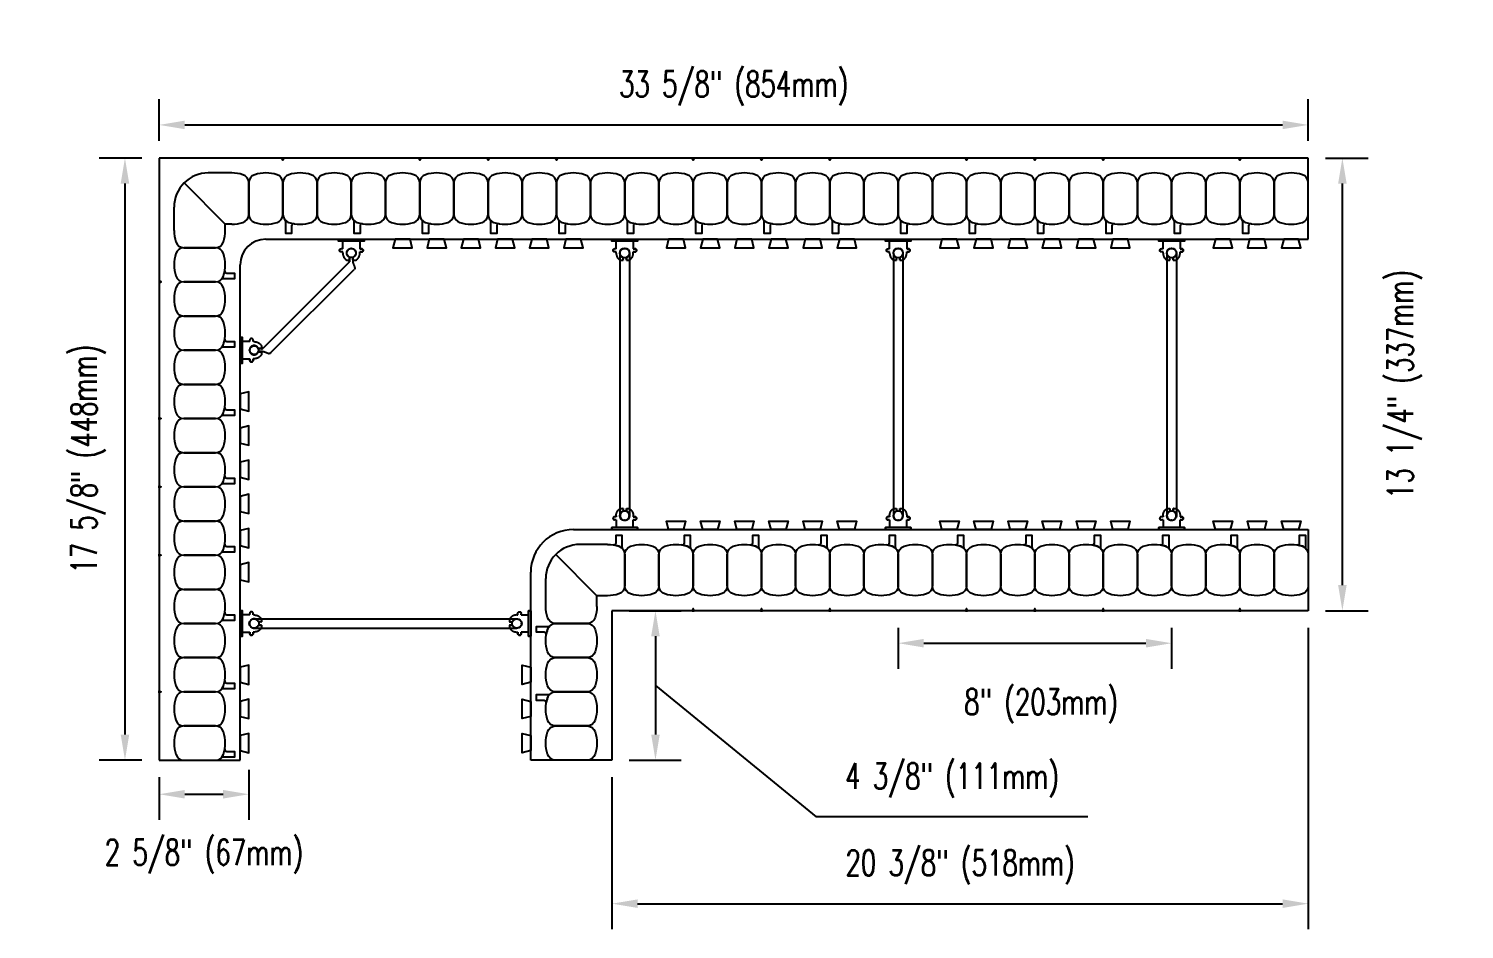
# Model space of a CAD drawing. Header units: inches. Extents: x 184 to 226, y 89.4 to 136.5.
# Drawn here: x 184.02 to 226.02, y 89.36 to 115.73 of the extents above; entities that cross this region are included whole.
import ezdxf

# ---------------------------------------------------------------- set-up
doc = ezdxf.new("R2010")
doc.units = ezdxf.units.IN
doc.header["$MEASUREMENT"] = 0
for name, color, linetype in [('line25', 2, 'Continuous'), ('LINE50', 5, 'Continuous'), ('LINE9', 9, 'Continuous'), ('TEXT', 4, 'Continuous')]:
    doc.layers.add(name, color=color, linetype=linetype)
doc.styles.add('DIM', font='romans.shx', dxfattribs={"width": 0.7})
doc.dimstyles.new('ext_8', dxfattribs={"dimscale": 8, "dimtxt": 0.09375, "dimasz": 0.09375, "dimexe": 0.09375, "dimexo": 0.0625, "dimgap": 0.0625, "dimtad": 1, "dimdec": 1, "dimzin": 3, "dimdsep": 46, "dimlunit": 4, "dimtxsty": 'DIM', "dimcen": 0.09, "dimdle": 0.09375, "dimclrt": 4, "dimadec": 0, "dimazin": 0, "dimtfac": 1, "dimtdec": 1, "dimtmove": 2, "dimatfit": 3, "dimfxl": 0, "dimfrac": 2, "dimtolj": 1, "dimtzin": 0, "dimarcsym": 0})

# ---------------------------------------------------------------- blocks, each defined once
blk = doc.blocks.new('*D15')
at = {"layer": 'Defpoints', "color": 0}
for p in [(221.458, 112.91), (187.833, 111.941), (221.458, 111.941)]:
    blk.add_point(p, dxfattribs=at)
at = {"layer": 'TEXT', "color": 0, "lineweight": -2}
for p, q in [((187.833, 112.441), (187.833, 113.66)), ((221.458, 112.441), (221.458, 113.66)), ((188.583, 112.91), (220.708, 112.91))]:
    blk.add_line(p, q, dxfattribs=at)
at = {"layer": 'TEXT', "color": 0}
for points in [[(188.583, 113.035), (188.583, 112.785), (187.833, 112.91)], [(220.708, 113.035), (220.708, 112.785), (221.458, 112.91)]]:
    blk.add_solid(points, dxfattribs=at)
at = {"layer": 'TEXT', "color": 4, "insert": (204.645, 113.982), "char_height": 0.75, "attachment_point": 5, "style": 'DIM'}
blk.add_mtext('\\A1;33 5/8" (854mm)', dxfattribs=at)
blk = doc.blocks.new('*D16')
at = {"layer": 'Defpoints', "color": 0}
for p in [(209.458, 98.691), (217.458, 98.691), (217.458, 97.739)]:
    blk.add_point(p, dxfattribs=at)
at = {"layer": 'TEXT', "color": 0, "lineweight": -2}
for p, q in [((209.458, 98.191), (209.458, 96.989)), ((217.458, 98.191), (217.458, 96.989)), ((210.208, 97.739), (216.708, 97.739))]:
    blk.add_line(p, q, dxfattribs=at)
at = {"layer": 'TEXT', "color": 0}
for points in [[(210.208, 97.864), (210.208, 97.614), (209.458, 97.739)], [(216.708, 97.864), (216.708, 97.614), (217.458, 97.739)]]:
    blk.add_solid(points, dxfattribs=at)
at = {"layer": 'TEXT', "color": 4, "insert": (213.641, 95.9), "char_height": 0.75, "attachment_point": 5, "style": 'DIM'}
blk.add_mtext('\\A1;8" (203mm)', dxfattribs=at)
blk = doc.blocks.new('*D17')
at = {"layer": 'Defpoints', "color": 0}
for p in [(190.458, 94.535), (187.833, 94.316), (190.458, 93.318)]:
    blk.add_point(p, dxfattribs=at)
at = {"layer": 'TEXT', "color": 0, "lineweight": -2}
for p, q in [((187.833, 93.816), (187.833, 92.568)), ((190.458, 94.035), (190.458, 92.568)), ((188.583, 93.318), (189.708, 93.318))]:
    blk.add_line(p, q, dxfattribs=at)
at = {"layer": 'TEXT', "color": 0}
for points in [[(188.583, 93.443), (188.583, 93.193), (187.833, 93.318)], [(189.708, 93.443), (189.708, 93.193), (190.458, 93.318)]]:
    blk.add_solid(points, dxfattribs=at)
at = {"layer": 'TEXT', "color": 4, "insert": (189.145, 91.497), "char_height": 0.75, "attachment_point": 5, "style": 'DIM'}
blk.add_mtext('\\A1;2 5/8" (67mm) ', dxfattribs=at)
blk = doc.blocks.new('*D18')
at = {"layer": 'Defpoints', "color": 0}
for p in [(187.833, 111.941), (186.835, 94.316), (187.833, 94.316)]:
    blk.add_point(p, dxfattribs=at)
at = {"layer": 'TEXT', "color": 0, "lineweight": -2}
for p, q in [((187.333, 111.941), (186.085, 111.941)), ((186.835, 111.191), (186.835, 95.066)), ((187.333, 94.316), (186.085, 94.316))]:
    blk.add_line(p, q, dxfattribs=at)
at = {"layer": 'TEXT', "color": 0}
for points in [[(186.71, 111.191), (186.96, 111.191), (186.835, 111.941)], [(186.71, 95.066), (186.96, 95.066), (186.835, 94.316)]]:
    blk.add_solid(points, dxfattribs=at)
at = {"layer": 'TEXT', "color": 4, "insert": (185.763, 103.129), "char_height": 0.75, "attachment_point": 5, "rotation": 90, "style": 'DIM'}
blk.add_mtext('\\A1;17 5/8" (448mm)', dxfattribs=at)
blk = doc.blocks.new('*D19')
at = {"layer": 'Defpoints', "color": 0}
for p in [(221.458, 111.941), (222.456, 111.941), (221.458, 98.691)]:
    blk.add_point(p, dxfattribs=at)
at = {"layer": 'TEXT', "color": 0, "lineweight": -2}
for p, q in [((221.958, 111.941), (223.206, 111.941)), ((222.456, 99.441), (222.456, 111.191)), ((221.958, 98.691), (223.206, 98.691))]:
    blk.add_line(p, q, dxfattribs=at)
at = {"layer": 'TEXT', "color": 0}
for points in [[(222.331, 111.191), (222.581, 111.191), (222.456, 111.941)], [(222.331, 99.441), (222.581, 99.441), (222.456, 98.691)]]:
    blk.add_solid(points, dxfattribs=at)
at = {"layer": 'TEXT', "color": 4, "insert": (224.278, 105.316), "char_height": 0.75, "attachment_point": 5, "rotation": 90, "style": 'DIM'}
blk.add_mtext('\\A1;13 1/4" (337mm)', dxfattribs=at)
blk = doc.blocks.new('WEB_CENTRE_TOP_8')
for p, q in [((-0.141, 7.688), (-0.141, 0)), ((0.141, 7.688), (0.141, 0))]:
    blk.add_line(p, q)
for centre in [(0, 7.688), (0, 0)]:
    blk.add_circle(centre, 0.141)
blk = doc.blocks.new('Connector')
blk.add_point((0.271, 0))
at = {"layer": 'LINE9'}
for p, q in [((0, 0.375), (0, -0.375)), ((0.062, -0.375), (0.062, 0.375)), ((0.281, 0.25), (0.062, 0.25))]:
    blk.add_line(p, q, dxfattribs=at)
for points, weights in [([(0.007, 0.375), (0.004, 0.375), (0, 0.375)], [1, 0.972587069138, 0.950305488115]), ([(0.327, 0.343), (0.308, 0.343), (0.281, 0.317), (0.281, 0.297)], [1, 0.85355339, 0.85355339, 1]), ([(0.328, 0.343), (0.327, 0.343), (0.327, 0.343)], [1, 0.70710678, 1]), ([(0.375, 0.297), (0.375, 0.317), (0.348, 0.343), (0.329, 0.343)], [1, 0.85355339, 0.85355339, 1]), ([(0.406, 0.25), (0.546, 0.25), (0.619, 0.131)], [0.958404415409, 0.794674173519, 0.864651571113]), ([(0.619, 0.052), (0.612, 0.049), (0.604, 0.049)], [0.83615024178, 0.892081430621, 1]), ([(0, -0.375), (0.004, -0.375), (0.007, -0.375)], [0.950305488115, 0.972587069138, 1]), ([(0.281, -0.297), (0.281, -0.317), (0.308, -0.343), (0.327, -0.343)], [1, 0.85355339, 0.85355339, 1]), ([(0.327, -0.343), (0.281, -0.343), (0.281, -0.297)], [1, 0.70710678, 1]), ([(0.329, -0.343), (0.348, -0.343), (0.375, -0.317), (0.375, -0.297)], [1, 0.85355339, 0.85355339, 1]), ([(0.375, -0.297), (0.375, -0.343), (0.329, -0.343)], [1, 0.70710678, 1]), ([(0.619, -0.131), (0.546, -0.25), (0.406, -0.25)], [0.864651574428, 0.794674169686, 0.958404415195]), ([(0.604, -0.049), (0.612, -0.049), (0.619, -0.052)], [1, 0.89208144177, 0.836150253337])]:
    blk.add_rational_spline(points, weights, degree=2, dxfattribs=at)
for points, degree in [([(0, 0.375), (0.002, 0.375), (0.005, 0.375), (0.007, 0.375)], 3), ([(0.007, 0.375), (0.021, 0.375), (0.051, 0.375), (0.062, 0.375), (0.062, 0.375)], 3), ([(0.281, 0.25), (0.281, 0.297)], 1), ([(0.327, 0.343), (0.327, 0.343), (0.328, 0.343), (0.328, 0.343)], 3), ([(0.328, 0.343), (0.329, 0.343), (0.329, 0.343), (0.329, 0.343)], 3), ([(0.375, 0.25), (0.375, 0.297)], 1), ([(0.406, 0.25), (0.375, 0.25)], 1), ([(0.406, 0.25), (0.406, 0.25)], 1), ([(0.406, 0.25), (0.406, 0.25)], 1), ([(0.406, 0.25), (0.406, 0.25)], 1), ([(0.406, 0.25), (0.406, 0.25)], 1), ([(0.406, 0.25), (0.406, 0.25)], 1), ([(0.406, 0.25), (0.406, 0.25)], 1), ([(0.406, 0.25), (0.406, 0.25)], 1), ([(0.406, 0.25), (0.406, 0.25)], 1), ([(0.406, 0.25), (0.406, 0.25)], 1), ([(0.406, 0.25), (0.406, 0.25)], 1), ([(0.406, 0.25), (0.406, 0.25)], 1), ([(0.406, 0.25), (0.406, 0.25)], 1), ([(0.406, 0.25), (0.406, 0.25)], 1), ([(0.406, 0.25), (0.406, 0.25)], 1), ([(0.406, 0.25), (0.406, 0.25)], 1), ([(0.406, 0.25), (0.406, 0.25)], 1), ([(0.406, 0.25), (0.406, 0.25)], 1), ([(0.406, 0.25), (0.406, 0.25)], 1), ([(0.406, 0.25), (0.406, 0.25)], 1), ([(0.406, 0.25), (0.406, 0.25)], 1), ([(0.406, 0.25), (0.406, 0.25)], 1), ([(0.406, 0.25), (0.406, 0.25)], 1), ([(0.406, 0.25), (0.406, 0.25)], 1), ([(0.406, 0.25), (0.406, 0.25)], 1), ([(0.604, 0.049), (0.532, 0.049)], 1), ([(0.532, 0.049), (0.532, 0.049)], 1), ([(0.532, 0.049), (0.532, 0.049)], 1), ([(0.532, 0.049), (0.532, 0.049)], 1), ([(0.532, 0.049), (0.532, 0.049)], 1), ([(0.532, 0.049), (0.532, 0.049)], 1), ([(0.532, 0.049), (0.532, 0.049)], 1), ([(0.532, 0.049), (0.532, 0.049)], 1), ([(0.532, 0.049), (0.532, 0.049)], 1), ([(0.532, 0.049), (0.532, 0.049)], 1), ([(0.532, 0.049), (0.532, 0.049)], 1), ([(0.604, 0.049), (0.609, 0.049), (0.614, 0.05), (0.619, 0.052)], 3), ([(0.604, 0.049), (0.604, 0.049)], 1), ([(0.604, 0.049), (0.604, 0.049)], 1), ([(0.604, 0.049), (0.604, 0.049)], 1), ([(0.604, 0.049), (0.604, 0.049)], 1), ([(0.619, 0.131), (0.619, 0.052)], 1), ([(0.619, 0.131), (0.619, 0.131)], 1), ([(0.619, 0.131), (0.619, 0.131)], 1), ([(0.619, 0.131), (0.619, 0.131)], 1), ([(0.619, 0.131), (0.619, 0.131)], 1), ([(0.007, -0.375), (0.005, -0.375), (0.002, -0.375), (0, -0.375)], 3), ([(0.062, -0.375), (0.062, -0.375), (0.051, -0.375), (0.021, -0.375), (0.007, -0.375)], 3), ([(0.062, -0.25), (0.281, -0.25)], 1), ([(0.281, -0.297), (0.281, -0.25)], 1), ([(0.281, -0.25), (0.281, -0.297)], 1), ([(0.328, -0.343), (0.328, -0.343), (0.327, -0.343), (0.327, -0.343)], 3), ([(0.329, -0.343), (0.329, -0.343), (0.329, -0.343), (0.328, -0.343)], 3), ([(0.375, -0.25), (0.375, -0.297)], 1), ([(0.375, -0.297), (0.375, -0.25)], 1), ([(0.406, -0.25), (0.375, -0.25)], 1), ([(0.406, -0.25), (0.406, -0.25)], 1), ([(0.406, -0.25), (0.406, -0.25)], 1), ([(0.406, -0.25), (0.406, -0.25)], 1), ([(0.406, -0.25), (0.406, -0.25)], 1), ([(0.406, -0.25), (0.406, -0.25)], 1), ([(0.406, -0.25), (0.406, -0.25)], 1), ([(0.406, -0.25), (0.406, -0.25)], 1), ([(0.406, -0.25), (0.406, -0.25)], 1), ([(0.406, -0.25), (0.406, -0.25)], 1), ([(0.406, -0.25), (0.406, -0.25)], 1), ([(0.406, -0.25), (0.406, -0.25)], 1), ([(0.532, -0.049), (0.604, -0.049)], 1), ([(0.604, -0.049), (0.58, -0.049), (0.556, -0.049), (0.532, -0.049)], 3), ([(0.532, -0.049), (0.532, -0.049)], 1), ([(0.532, -0.049), (0.532, -0.049)], 1), ([(0.532, -0.049), (0.532, -0.049)], 1), ([(0.532, -0.049), (0.532, -0.049)], 1), ([(0.619, -0.052), (0.614, -0.05), (0.609, -0.049), (0.604, -0.049)], 3), ([(0.604, -0.049), (0.604, -0.049)], 1), ([(0.604, -0.049), (0.604, -0.049)], 1), ([(0.604, -0.049), (0.604, -0.049)], 1), ([(0.604, -0.049), (0.604, -0.049)], 1), ([(0.604, -0.049), (0.604, -0.049)], 1), ([(0.604, -0.049), (0.604, -0.049)], 1), ([(0.604, -0.049), (0.604, -0.049)], 1), ([(0.604, -0.049), (0.604, -0.049)], 1), ([(0.619, -0.052), (0.619, -0.131)], 1), ([(0.619, -0.131), (0.619, -0.131)], 1), ([(0.619, -0.131), (0.619, -0.131)], 1), ([(0.619, -0.131), (0.619, -0.131)], 1), ([(0.619, -0.131), (0.619, -0.131)], 1)]:
    blk.add_open_spline(points, degree=degree, dxfattribs=at)
for points, weights, knots in [([(0.062, 0.375), (0.062, 0.375), (0.046, 0.375), (0.03, 0.375), (0.007, 0.375)], [0.868718858569, 0.861102746415, 1, 0.861102734288, 0.868718859898], [0, 0, 0, 0.5, 0.5, 1, 1, 1]), ([(0.532, 0.049), (0.472, 0.203), (0.333, 0.113), (0.157, 0), (0.333, -0.113), (0.472, -0.203), (0.532, -0.049)], [0.899508922286, 0.599718215298, 1, 0.54226024, 1, 0.599718224335, 0.899508908749], [0, 0, 0, 0.318112, 0.318112, 0.681888, 0.681888, 1, 1, 1]), ([(0.007, -0.375), (0.03, -0.375), (0.046, -0.375), (0.062, -0.375), (0.062, -0.375)], [0.868718859319, 0.861102739573, 1, 0.861102742958, 0.868718858948], [0, 0, 0, 0.5, 0.5, 1, 1, 1])]:
    blk.add_rational_spline(points, weights, degree=2, knots=knots, dxfattribs=at)
blk = doc.blocks.new('*D21')
at = {"layer": 'Defpoints', "color": 0}
for p in [(221.458, 98.691), (201.083, 94.316), (221.458, 90.115)]:
    blk.add_point(p, dxfattribs=at)
at = {"layer": 'TEXT', "color": 0, "lineweight": -2}
for p, q in [((221.458, 98.191), (221.458, 89.365)), ((201.083, 93.816), (201.083, 89.365)), ((201.833, 90.115), (220.708, 90.115))]:
    blk.add_line(p, q, dxfattribs=at)
at = {"layer": 'TEXT', "color": 0}
for points in [[(201.833, 90.24), (201.833, 89.99), (201.083, 90.115)], [(220.708, 90.24), (220.708, 89.99), (221.458, 90.115)]]:
    blk.add_solid(points, dxfattribs=at)
at = {"layer": 'TEXT', "color": 4, "insert": (211.27, 91.186), "char_height": 0.75, "attachment_point": 5, "style": 'DIM'}
blk.add_mtext('\\A1;20 3/8" (518mm)', dxfattribs=at)

msp = doc.modelspace()

# ---------------------------------------------------------------- linework, layer by layer
at = {"layer": 'line25'}
for p, q in [((190.958, 109.566), (221.458, 109.566)), ((190.208, 94.316), (190.208, 108.816)), ((199.958, 101.066), (221.458, 101.066)), ((198.708, 94.316), (198.708, 99.816))]:
    msp.add_line(p, q, dxfattribs=at)
for points in [[(194.739, 109.566), (194.676, 109.316), (195.239, 109.316), (195.176, 109.566)], [(195.739, 109.566), (195.676, 109.316), (196.239, 109.316), (196.176, 109.566)], [(196.739, 109.566), (196.676, 109.316), (197.239, 109.316), (197.176, 109.566)], [(197.739, 109.566), (197.676, 109.316), (198.239, 109.316), (198.176, 109.566)], [(198.739, 109.566), (198.676, 109.316), (199.239, 109.316), (199.176, 109.566)], [(199.739, 109.566), (199.676, 109.316), (200.239, 109.316), (200.176, 109.566)], [(202.739, 109.566), (202.676, 109.316), (203.239, 109.316), (203.176, 109.566)], [(203.739, 109.566), (203.676, 109.316), (204.239, 109.316), (204.176, 109.566)], [(204.739, 109.566), (204.676, 109.316), (205.239, 109.316), (205.176, 109.566)], [(205.739, 109.566), (205.676, 109.316), (206.239, 109.316), (206.176, 109.566)], [(206.739, 109.566), (206.676, 109.316), (207.239, 109.316), (207.176, 109.566)], [(207.739, 109.566), (207.676, 109.316), (208.239, 109.316), (208.176, 109.566)], [(210.739, 109.566), (210.676, 109.316), (211.239, 109.316), (211.176, 109.566)], [(211.739, 109.566), (211.676, 109.316), (212.239, 109.316), (212.176, 109.566)], [(212.739, 109.566), (212.676, 109.316), (213.239, 109.316), (213.176, 109.566)], [(213.739, 109.566), (213.676, 109.316), (214.239, 109.316), (214.176, 109.566)], [(214.739, 109.566), (214.676, 109.316), (215.239, 109.316), (215.176, 109.566)], [(215.739, 109.566), (215.676, 109.316), (216.239, 109.316), (216.176, 109.566)], [(218.739, 109.566), (218.676, 109.316), (219.239, 109.316), (219.176, 109.566)], [(219.739, 109.566), (219.676, 109.316), (220.239, 109.316), (220.176, 109.566)], [(220.739, 109.566), (220.676, 109.316), (221.239, 109.316), (221.176, 109.566)], [(190.208, 104.598), (190.458, 104.535), (190.458, 105.098), (190.208, 105.035)], [(190.208, 103.598), (190.458, 103.535), (190.458, 104.098), (190.208, 104.035)], [(190.208, 102.598), (190.458, 102.535), (190.458, 103.098), (190.208, 103.035)], [(190.208, 101.598), (190.458, 101.535), (190.458, 102.098), (190.208, 102.035)], [(202.739, 101.066), (202.676, 101.316), (203.239, 101.316), (203.176, 101.066)], [(203.739, 101.066), (203.676, 101.316), (204.239, 101.316), (204.176, 101.066)], [(204.739, 101.066), (204.676, 101.316), (205.239, 101.316), (205.176, 101.066)], [(205.739, 101.066), (205.676, 101.316), (206.239, 101.316), (206.176, 101.066)], [(206.739, 101.066), (206.676, 101.316), (207.239, 101.316), (207.176, 101.066)], [(207.739, 101.066), (207.676, 101.316), (208.239, 101.316), (208.176, 101.066)], [(210.739, 101.066), (210.676, 101.316), (211.239, 101.316), (211.176, 101.066)], [(211.739, 101.066), (211.676, 101.316), (212.239, 101.316), (212.176, 101.066)], [(212.739, 101.066), (212.676, 101.316), (213.239, 101.316), (213.176, 101.066)], [(213.739, 101.066), (213.676, 101.316), (214.239, 101.316), (214.176, 101.066)], [(214.739, 101.066), (214.676, 101.316), (215.239, 101.316), (215.176, 101.066)], [(215.739, 101.066), (215.676, 101.316), (216.239, 101.316), (216.176, 101.066)], [(218.739, 101.066), (218.676, 101.316), (219.239, 101.316), (219.176, 101.066)], [(219.739, 101.066), (219.676, 101.316), (220.239, 101.316), (220.176, 101.066)], [(220.739, 101.066), (220.676, 101.316), (221.239, 101.316), (221.176, 101.066)], [(190.208, 100.598), (190.458, 100.535), (190.458, 101.098), (190.208, 101.035)], [(190.208, 99.598), (190.458, 99.535), (190.458, 100.098), (190.208, 100.035)], [(190.208, 96.598), (190.458, 96.535), (190.458, 97.098), (190.208, 97.035)], [(198.708, 96.598), (198.458, 96.535), (198.458, 97.098), (198.708, 97.035)], [(190.208, 95.598), (190.458, 95.535), (190.458, 96.098), (190.208, 96.035)], [(198.708, 95.598), (198.458, 95.535), (198.458, 96.098), (198.708, 96.035)], [(190.208, 94.598), (190.458, 94.535), (190.458, 95.098), (190.208, 95.035)], [(198.708, 94.598), (198.458, 94.535), (198.458, 95.098), (198.708, 95.035)]]:
    msp.add_lwpolyline(points, close=True, dxfattribs=at)
for centre, radius in [((190.958, 108.816), 0.75), ((199.958, 99.816), 1.25)]:
    msp.add_arc(centre, radius, 90, 180, dxfattribs=at)
at = {"layer": 'LINE50'}
for p, q in [((221.458, 111.941), (187.833, 111.941)), ((187.833, 111.941), (187.833, 94.316)), ((221.458, 109.566), (221.458, 111.941)), ((221.458, 101.066), (221.458, 98.691)), ((221.458, 98.691), (201.083, 98.691)), ((201.083, 98.691), (201.083, 94.316)), ((187.833, 94.316), (190.208, 94.316)), ((201.083, 94.316), (198.708, 94.316))]:
    msp.add_line(p, q, dxfattribs=at)
at = {"layer": 'LINE9'}
for p, q in [((189.958, 111.504), (189.27, 111.504)), ((189.77, 110.004), (188.563, 111.211)), ((188.27, 109.816), (188.27, 110.504)), ((189.958, 110.004), (189.77, 110.004)), ((189.77, 109.816), (189.77, 110.004)), ((193.397, 108.896), (190.877, 106.376)), ((191.097, 106.234), (193.54, 108.676)), ((200.958, 100.629), (200.145, 100.629)), ((200.645, 99.129), (199.438, 100.336)), ((199.145, 98.816), (199.145, 99.629)), ((200.958, 99.129), (200.645, 99.129)), ((200.645, 98.816), (200.645, 99.129))]:
    msp.add_line(p, q, dxfattribs=at)
for points in [[(191.489, 111.941), (191.458, 111.877), (191.426, 111.941)], [(195.489, 111.941), (195.458, 111.877), (195.426, 111.941)], [(197.489, 111.941), (197.458, 111.877), (197.426, 111.941)], [(199.489, 111.941), (199.458, 111.877), (199.426, 111.941)], [(203.489, 111.941), (203.458, 111.877), (203.426, 111.941)], [(205.489, 111.941), (205.458, 111.877), (205.426, 111.941)], [(207.489, 111.941), (207.458, 111.877), (207.426, 111.941)], [(211.489, 111.941), (211.458, 111.877), (211.426, 111.941)], [(213.489, 111.941), (213.458, 111.877), (213.426, 111.941)], [(215.489, 111.941), (215.458, 111.877), (215.426, 111.941)], [(219.489, 111.941), (219.458, 111.877), (219.426, 111.941)], [(187.833, 108.285), (187.897, 108.316), (187.833, 108.348)], [(187.833, 104.348), (187.897, 104.316), (187.833, 104.285)], [(187.833, 102.348), (187.897, 102.316), (187.833, 102.285)], [(187.833, 100.348), (187.897, 100.316), (187.833, 100.285)], [(203.489, 98.691), (203.458, 98.756), (203.426, 98.691)], [(205.489, 98.691), (205.458, 98.756), (205.426, 98.691)], [(207.489, 98.691), (207.458, 98.756), (207.426, 98.691)], [(211.489, 98.691), (211.458, 98.756), (211.426, 98.691)], [(213.489, 98.691), (213.458, 98.756), (213.426, 98.691)], [(215.489, 98.691), (215.458, 98.756), (215.426, 98.691)], [(219.489, 98.691), (219.458, 98.756), (219.426, 98.691)], [(187.833, 96.348), (187.897, 96.316), (187.833, 96.285)]]:
    msp.add_lwpolyline(points, close=True, dxfattribs=at)
for points in [[(189.958, 110.004, 0.078351), (190.284, 110.055, 0.325305), (190.458, 110.293), (190.458, 111.214, 0.325305), (190.284, 111.452, 0.078351), (189.958, 111.504, 0.325305)], [(188.27, 109.816, 0.078351), (188.322, 109.489, 0.325305), (188.559, 109.316), (189.481, 109.316, 0.325305), (189.719, 109.489, 0.157671)], [(189.719, 109.489, 0.078351), (189.77, 109.816, 0.325305)], [(200.958, 100.629, -0.078351), (201.284, 100.577, -0.325305), (201.458, 100.339), (201.458, 99.418, -0.325305), (201.284, 99.18, -0.078351), (200.958, 99.129, -0.325305)], [(199.197, 98.489, -0.078351), (199.145, 98.816, -0.325305)], [(200.645, 98.816, -0.078351), (200.594, 98.489, -0.325305), (200.356, 98.316), (199.434, 98.316, -0.325305), (199.197, 98.489, -0.157671)]]:
    msp.add_lwpolyline(points, format="xyb", dxfattribs=at)
for points in [[(190.631, 110.055, 0.157671), (191.284, 110.055, 0.325305), (191.458, 110.293), (191.458, 111.214, 0.325305), (191.284, 111.452, 0.157671), (190.631, 111.452, 0.325305), (190.458, 111.214), (190.458, 110.293, 0.325305)], [(191.631, 110.055, 0.157671), (192.284, 110.055, 0.325305), (192.458, 110.293), (192.458, 111.214, 0.325305), (192.284, 111.452, 0.157671), (191.631, 111.452, 0.325305), (191.458, 111.214), (191.458, 110.293, 0.325305)], [(192.631, 110.055, 0.157671), (193.284, 110.055, 0.325305), (193.458, 110.293), (193.458, 111.214, 0.325305), (193.284, 111.452, 0.157671), (192.631, 111.452, 0.325305), (192.458, 111.214), (192.458, 110.293, 0.325305)], [(193.631, 110.055, 0.157671), (194.284, 110.055, 0.325305), (194.458, 110.293), (194.458, 111.214, 0.325305), (194.284, 111.452, 0.157671), (193.631, 111.452, 0.325305), (193.458, 111.214), (193.458, 110.293, 0.325305)], [(194.631, 110.055, 0.157671), (195.284, 110.055, 0.325305), (195.458, 110.293), (195.458, 111.214, 0.325305), (195.284, 111.452, 0.157671), (194.631, 111.452, 0.325305), (194.458, 111.214), (194.458, 110.293, 0.325305)], [(195.631, 110.055, 0.157671), (196.284, 110.055, 0.325305), (196.458, 110.293), (196.458, 111.214, 0.325305), (196.284, 111.452, 0.157671), (195.631, 111.452, 0.325305), (195.458, 111.214), (195.458, 110.293, 0.325305)], [(196.631, 110.055, 0.157671), (197.284, 110.055, 0.325305), (197.458, 110.293), (197.458, 111.214, 0.325305), (197.284, 111.452, 0.157671), (196.631, 111.452, 0.325305), (196.458, 111.214), (196.458, 110.293, 0.325305)], [(197.631, 110.055, 0.157671), (198.284, 110.055, 0.325305), (198.458, 110.293), (198.458, 111.214, 0.325305), (198.284, 111.452, 0.157671), (197.631, 111.452, 0.325305), (197.458, 111.214), (197.458, 110.293, 0.325305)], [(198.631, 110.055, 0.157671), (199.284, 110.055, 0.325305), (199.458, 110.293), (199.458, 111.214, 0.325305), (199.284, 111.452, 0.157671), (198.631, 111.452, 0.325305), (198.458, 111.214), (198.458, 110.293, 0.325305)], [(199.631, 110.055, 0.157671), (200.284, 110.055, 0.325305), (200.458, 110.293), (200.458, 111.214, 0.325305), (200.284, 111.452, 0.157671), (199.631, 111.452, 0.325305), (199.458, 111.214), (199.458, 110.293, 0.325305)], [(200.631, 110.055, 0.157671), (201.284, 110.055, 0.325305), (201.458, 110.293), (201.458, 111.214, 0.325305), (201.284, 111.452, 0.157671), (200.631, 111.452, 0.325305), (200.458, 111.214), (200.458, 110.293, 0.325305)], [(201.631, 110.055, 0.157671), (202.284, 110.055, 0.325305), (202.458, 110.293), (202.458, 111.214, 0.325305), (202.284, 111.452, 0.157671), (201.631, 111.452, 0.325305), (201.458, 111.214), (201.458, 110.293, 0.325305)], [(202.631, 110.055, 0.157671), (203.284, 110.055, 0.325305), (203.458, 110.293), (203.458, 111.214, 0.325305), (203.284, 111.452, 0.157671), (202.631, 111.452, 0.325305), (202.458, 111.214), (202.458, 110.293, 0.325305)], [(203.631, 110.055, 0.157671), (204.284, 110.055, 0.325305), (204.458, 110.293), (204.458, 111.214, 0.325305), (204.284, 111.452, 0.157671), (203.631, 111.452, 0.325305), (203.458, 111.214), (203.458, 110.293, 0.325305)], [(204.631, 110.055, 0.157671), (205.284, 110.055, 0.325305), (205.458, 110.293), (205.458, 111.214, 0.325305), (205.284, 111.452, 0.157671), (204.631, 111.452, 0.325305), (204.458, 111.214), (204.458, 110.293, 0.325305)], [(205.631, 110.055, 0.157671), (206.284, 110.055, 0.325305), (206.458, 110.293), (206.458, 111.214, 0.325305), (206.284, 111.452, 0.157671), (205.631, 111.452, 0.325305), (205.458, 111.214), (205.458, 110.293, 0.325305)], [(206.631, 110.055, 0.157671), (207.284, 110.055, 0.325305), (207.458, 110.293), (207.458, 111.214, 0.325305), (207.284, 111.452, 0.157671), (206.631, 111.452, 0.325305), (206.458, 111.214), (206.458, 110.293, 0.325305)], [(207.631, 110.055, 0.157671), (208.284, 110.055, 0.325305), (208.458, 110.293), (208.458, 111.214, 0.325305), (208.284, 111.452, 0.157671), (207.631, 111.452, 0.325305), (207.458, 111.214), (207.458, 110.293, 0.325305)], [(208.631, 110.055, 0.157671), (209.284, 110.055, 0.325305), (209.458, 110.293), (209.458, 111.214, 0.325305), (209.284, 111.452, 0.157671), (208.631, 111.452, 0.325305), (208.458, 111.214), (208.458, 110.293, 0.325305)], [(209.631, 110.055, 0.157671), (210.284, 110.055, 0.325305), (210.458, 110.293), (210.458, 111.214, 0.325305), (210.284, 111.452, 0.157671), (209.631, 111.452, 0.325305), (209.458, 111.214), (209.458, 110.293, 0.325305)], [(210.631, 110.055, 0.157671), (211.284, 110.055, 0.325305), (211.458, 110.293), (211.458, 111.214, 0.325305), (211.284, 111.452, 0.157671), (210.631, 111.452, 0.325305), (210.458, 111.214), (210.458, 110.293, 0.325305)], [(211.631, 110.055, 0.157671), (212.284, 110.055, 0.325305), (212.458, 110.293), (212.458, 111.214, 0.325305), (212.284, 111.452, 0.157671), (211.631, 111.452, 0.325305), (211.458, 111.214), (211.458, 110.293, 0.325305)], [(212.631, 110.055, 0.157671), (213.284, 110.055, 0.325305), (213.458, 110.293), (213.458, 111.214, 0.325305), (213.284, 111.452, 0.157671), (212.631, 111.452, 0.325305), (212.458, 111.214), (212.458, 110.293, 0.325305)], [(213.631, 110.055, 0.157671), (214.284, 110.055, 0.325305), (214.458, 110.293), (214.458, 111.214, 0.325305), (214.284, 111.452, 0.157671), (213.631, 111.452, 0.325305), (213.458, 111.214), (213.458, 110.293, 0.325305)], [(214.631, 110.055, 0.157671), (215.284, 110.055, 0.325305), (215.458, 110.293), (215.458, 111.214, 0.325305), (215.284, 111.452, 0.157671), (214.631, 111.452, 0.325305), (214.458, 111.214), (214.458, 110.293, 0.325305)], [(215.631, 110.055, 0.157671), (216.284, 110.055, 0.325305), (216.458, 110.293), (216.458, 111.214, 0.325305), (216.284, 111.452, 0.157671), (215.631, 111.452, 0.325305), (215.458, 111.214), (215.458, 110.293, 0.325305)], [(216.631, 110.055, 0.157671), (217.284, 110.055, 0.325305), (217.458, 110.293), (217.458, 111.214, 0.325305), (217.284, 111.452, 0.157671), (216.631, 111.452, 0.325305), (216.458, 111.214), (216.458, 110.293, 0.325305)], [(217.631, 110.055, 0.157671), (218.284, 110.055, 0.325305), (218.458, 110.293), (218.458, 111.214, 0.325305), (218.284, 111.452, 0.157671), (217.631, 111.452, 0.325305), (217.458, 111.214), (217.458, 110.293, 0.325305)], [(218.631, 110.055, 0.157671), (219.284, 110.055, 0.325305), (219.458, 110.293), (219.458, 111.214, 0.325305), (219.284, 111.452, 0.157671), (218.631, 111.452, 0.325305), (218.458, 111.214), (218.458, 110.293, 0.325305)], [(219.631, 110.055, 0.157671), (220.284, 110.055, 0.325305), (220.458, 110.293), (220.458, 111.214, 0.325305), (220.284, 111.452, 0.157671), (219.631, 111.452, 0.325305), (219.458, 111.214), (219.458, 110.293, 0.325305)], [(220.631, 110.055, 0.157671), (221.284, 110.055, 0.325305), (221.458, 110.293), (221.458, 111.214, 0.325305), (221.284, 111.452, 0.157671), (220.631, 111.452, 0.325305), (220.458, 111.214), (220.458, 110.293, 0.325305)], [(191.631, 110.055, 0.037267), (191.784, 110.018, 0.463036), (191.712, 109.956), (191.712, 109.735), (191.541, 109.735), (191.541, 110.081, 0.189002), (191.524, 110.123, 0.128407)], [(193.631, 110.055, 0.037267), (193.784, 110.018, 0.463036), (193.712, 109.956), (193.712, 109.735), (193.541, 109.735), (193.541, 110.081, 0.189002), (193.524, 110.123, 0.128407)], [(195.631, 110.055, 0.037267), (195.784, 110.018, 0.463036), (195.712, 109.956), (195.712, 109.735), (195.541, 109.735), (195.541, 110.081, 0.189002), (195.524, 110.123, 0.128407)], [(197.631, 110.055, 0.037267), (197.784, 110.018, 0.463036), (197.712, 109.956), (197.712, 109.735), (197.541, 109.735), (197.541, 110.081, 0.189002), (197.524, 110.123, 0.128407)], [(199.631, 110.055, 0.037267), (199.784, 110.018, 0.463036), (199.712, 109.956), (199.712, 109.735), (199.541, 109.735), (199.541, 110.081, 0.189002), (199.524, 110.123, 0.128407)], [(201.631, 110.055, 0.037267), (201.784, 110.018, 0.463036), (201.712, 109.956), (201.712, 109.735), (201.541, 109.735), (201.541, 110.081, 0.189002), (201.524, 110.123, 0.128407)], [(203.631, 110.055, 0.037267), (203.784, 110.018, 0.463036), (203.712, 109.956), (203.712, 109.735), (203.541, 109.735), (203.541, 110.081, 0.189002), (203.524, 110.123, 0.128407)], [(205.631, 110.055, 0.037267), (205.784, 110.018, 0.463036), (205.712, 109.956), (205.712, 109.735), (205.541, 109.735), (205.541, 110.081, 0.189002), (205.524, 110.123, 0.128407)], [(207.631, 110.055, 0.037267), (207.784, 110.018, 0.463036), (207.712, 109.956), (207.712, 109.735), (207.541, 109.735), (207.541, 110.081, 0.189002), (207.524, 110.123, 0.128407)], [(209.631, 110.055, 0.037267), (209.784, 110.018, 0.463036), (209.712, 109.956), (209.712, 109.735), (209.541, 109.735), (209.541, 110.081, 0.189002), (209.524, 110.123, 0.128407)], [(211.631, 110.055, 0.037267), (211.784, 110.018, 0.463036), (211.712, 109.956), (211.712, 109.735), (211.541, 109.735), (211.541, 110.081, 0.189002), (211.524, 110.123, 0.128407)], [(213.631, 110.055, 0.037267), (213.784, 110.018, 0.463036), (213.712, 109.956), (213.712, 109.735), (213.541, 109.735), (213.541, 110.081, 0.189002), (213.524, 110.123, 0.128407)], [(215.631, 110.055, 0.037267), (215.784, 110.018, 0.463036), (215.712, 109.956), (215.712, 109.735), (215.541, 109.735), (215.541, 110.081, 0.189002), (215.524, 110.123, 0.128407)], [(217.631, 110.055, 0.037267), (217.784, 110.018, 0.463036), (217.712, 109.956), (217.712, 109.735), (217.541, 109.735), (217.541, 110.081, 0.189002), (217.524, 110.123, 0.128407)], [(219.631, 110.055, 0.037267), (219.784, 110.018, 0.463036), (219.712, 109.956), (219.712, 109.735), (219.541, 109.735), (219.541, 110.081, 0.189002), (219.524, 110.123, 0.128407)], [(189.719, 108.489, 0.157671), (189.719, 109.143, 0.325305), (189.481, 109.316), (188.559, 109.316, 0.325305), (188.322, 109.143, 0.157671), (188.322, 108.489, 0.325305), (188.559, 108.316), (189.481, 108.316, 0.325305)], [(189.719, 108.489, 0.037267), (189.756, 108.643, 0.463036), (189.817, 108.57), (190.039, 108.57), (190.039, 108.4), (189.693, 108.4, 0.189002), (189.651, 108.383, 0.128407)], [(189.719, 107.489, 0.157671), (189.719, 108.143, 0.325305), (189.481, 108.316), (188.559, 108.316, 0.325305), (188.322, 108.143, 0.157671), (188.322, 107.489, 0.325305), (188.559, 107.316), (189.481, 107.316, 0.325305)], [(189.719, 106.489, 0.157671), (189.719, 107.143, 0.325305), (189.481, 107.316), (188.559, 107.316, 0.325305), (188.322, 107.143, 0.157671), (188.322, 106.489, 0.325305), (188.559, 106.316), (189.481, 106.316, 0.325305)], [(189.719, 105.489, 0.157671), (189.719, 106.143, 0.325305), (189.481, 106.316), (188.559, 106.316, 0.325305), (188.322, 106.143, 0.157671), (188.322, 105.489, 0.325305), (188.559, 105.316), (189.481, 105.316, 0.325305)], [(189.719, 106.489, 0.037267), (189.756, 106.643, 0.463036), (189.817, 106.57), (190.039, 106.57), (190.039, 106.4), (189.693, 106.4, 0.189002), (189.651, 106.383, 0.128407)], [(189.719, 104.489, 0.157671), (189.719, 105.143, 0.325305), (189.481, 105.316), (188.559, 105.316, 0.325305), (188.322, 105.143, 0.157671), (188.322, 104.489, 0.325305), (188.559, 104.316), (189.481, 104.316, 0.325305)], [(189.719, 104.489, 0.037267), (189.756, 104.643, 0.463036), (189.817, 104.57), (190.039, 104.57), (190.039, 104.4), (189.693, 104.4, 0.189002), (189.651, 104.383, 0.128407)], [(189.719, 103.489, 0.157671), (189.719, 104.143, 0.325305), (189.481, 104.316), (188.559, 104.316, 0.325305), (188.322, 104.143, 0.157671), (188.322, 103.489, 0.325305), (188.559, 103.316), (189.481, 103.316, 0.325305)], [(189.719, 102.489, 0.157671), (189.719, 103.143, 0.325305), (189.481, 103.316), (188.559, 103.316, 0.325305), (188.322, 103.143, 0.157671), (188.322, 102.489, 0.325305), (188.559, 102.316), (189.481, 102.316, 0.325305)], [(189.719, 102.489, 0.037267), (189.756, 102.643, 0.463036), (189.817, 102.57), (190.039, 102.57), (190.039, 102.4), (189.693, 102.4, 0.189002), (189.651, 102.383, 0.128407)], [(189.719, 101.489, 0.157671), (189.719, 102.143, 0.325305), (189.481, 102.316), (188.559, 102.316, 0.325305), (188.322, 102.143, 0.157671), (188.322, 101.489, 0.325305), (188.559, 101.316), (189.481, 101.316, 0.325305)], [(189.719, 100.489, 0.157671), (189.719, 101.143, 0.325305), (189.481, 101.316), (188.559, 101.316, 0.325305), (188.322, 101.143, 0.157671), (188.322, 100.489, 0.325305), (188.559, 100.316), (189.481, 100.316, 0.325305)], [(201.284, 100.577, 0.037267), (201.131, 100.615, 0.463036), (201.203, 100.676), (201.203, 100.898), (201.374, 100.898), (201.374, 100.552, 0.189002), (201.391, 100.509, 0.128407)], [(203.284, 100.577, 0.037267), (203.131, 100.615, 0.463036), (203.203, 100.676), (203.203, 100.898), (203.374, 100.898), (203.374, 100.552, 0.189002), (203.391, 100.509, 0.128407)], [(205.284, 100.577, 0.037267), (205.131, 100.615, 0.463036), (205.203, 100.676), (205.203, 100.898), (205.374, 100.898), (205.374, 100.552, 0.189002), (205.391, 100.509, 0.128407)], [(207.284, 100.577, 0.037267), (207.131, 100.615, 0.463036), (207.203, 100.676), (207.203, 100.898), (207.374, 100.898), (207.374, 100.552, 0.189002), (207.391, 100.509, 0.128407)], [(209.284, 100.577, 0.037267), (209.131, 100.615, 0.463036), (209.203, 100.676), (209.203, 100.898), (209.374, 100.898), (209.374, 100.552, 0.189002), (209.391, 100.509, 0.128407)], [(211.284, 100.577, 0.037267), (211.131, 100.615, 0.463036), (211.203, 100.676), (211.203, 100.898), (211.374, 100.898), (211.374, 100.552, 0.189002), (211.391, 100.509, 0.128407)], [(213.284, 100.577, 0.037267), (213.131, 100.615, 0.463036), (213.203, 100.676), (213.203, 100.898), (213.374, 100.898), (213.374, 100.552, 0.189002), (213.391, 100.509, 0.128407)], [(215.284, 100.577, 0.037267), (215.131, 100.615, 0.463036), (215.203, 100.676), (215.203, 100.898), (215.374, 100.898), (215.374, 100.552, 0.189002), (215.391, 100.509, 0.128407)], [(217.284, 100.577, 0.037267), (217.131, 100.615, 0.463036), (217.203, 100.676), (217.203, 100.898), (217.374, 100.898), (217.374, 100.552, 0.189002), (217.391, 100.509, 0.128407)], [(219.284, 100.577, 0.037267), (219.131, 100.615, 0.463036), (219.203, 100.676), (219.203, 100.898), (219.374, 100.898), (219.374, 100.552, 0.189002), (219.391, 100.509, 0.128407)], [(221.284, 100.577, 0.037267), (221.131, 100.615, 0.463036), (221.203, 100.676), (221.203, 100.898), (221.374, 100.898), (221.374, 100.552, 0.189002), (221.391, 100.509, 0.128407)], [(189.719, 100.489, 0.037267), (189.756, 100.643, 0.463036), (189.817, 100.57), (190.039, 100.57), (190.039, 100.4), (189.693, 100.4, 0.189002), (189.651, 100.383, 0.128407)], [(201.631, 100.577, -0.157671), (202.284, 100.577, -0.325305), (202.458, 100.339), (202.458, 99.418, -0.325305), (202.284, 99.18, -0.157671), (201.631, 99.18, -0.325305), (201.458, 99.418), (201.458, 100.339, -0.325305)], [(202.631, 100.577, -0.157671), (203.284, 100.577, -0.325305), (203.458, 100.339), (203.458, 99.418, -0.325305), (203.284, 99.18, -0.157671), (202.631, 99.18, -0.325305), (202.458, 99.418), (202.458, 100.339, -0.325305)], [(203.631, 100.577, -0.157671), (204.284, 100.577, -0.325305), (204.458, 100.339), (204.458, 99.418, -0.325305), (204.284, 99.18, -0.157671), (203.631, 99.18, -0.325305), (203.458, 99.418), (203.458, 100.339, -0.325305)], [(204.631, 100.577, -0.157671), (205.284, 100.577, -0.325305), (205.458, 100.339), (205.458, 99.418, -0.325305), (205.284, 99.18, -0.157671), (204.631, 99.18, -0.325305), (204.458, 99.418), (204.458, 100.339, -0.325305)], [(205.631, 100.577, -0.157671), (206.284, 100.577, -0.325305), (206.458, 100.339), (206.458, 99.418, -0.325305), (206.284, 99.18, -0.157671), (205.631, 99.18, -0.325305), (205.458, 99.418), (205.458, 100.339, -0.325305)], [(206.631, 100.577, -0.157671), (207.284, 100.577, -0.325305), (207.458, 100.339), (207.458, 99.418, -0.325305), (207.284, 99.18, -0.157671), (206.631, 99.18, -0.325305), (206.458, 99.418), (206.458, 100.339, -0.325305)], [(207.631, 100.577, -0.157671), (208.284, 100.577, -0.325305), (208.458, 100.339), (208.458, 99.418, -0.325305), (208.284, 99.18, -0.157671), (207.631, 99.18, -0.325305), (207.458, 99.418), (207.458, 100.339, -0.325305)], [(208.631, 100.577, -0.157671), (209.284, 100.577, -0.325305), (209.458, 100.339), (209.458, 99.418, -0.325305), (209.284, 99.18, -0.157671), (208.631, 99.18, -0.325305), (208.458, 99.418), (208.458, 100.339, -0.325305)], [(209.631, 100.577, -0.157671), (210.284, 100.577, -0.325305), (210.458, 100.339), (210.458, 99.418, -0.325305), (210.284, 99.18, -0.157671), (209.631, 99.18, -0.325305), (209.458, 99.418), (209.458, 100.339, -0.325305)], [(210.631, 100.577, -0.157671), (211.284, 100.577, -0.325305), (211.458, 100.339), (211.458, 99.418, -0.325305), (211.284, 99.18, -0.157671), (210.631, 99.18, -0.325305), (210.458, 99.418), (210.458, 100.339, -0.325305)], [(211.631, 100.577, -0.157671), (212.284, 100.577, -0.325305), (212.458, 100.339), (212.458, 99.418, -0.325305), (212.284, 99.18, -0.157671), (211.631, 99.18, -0.325305), (211.458, 99.418), (211.458, 100.339, -0.325305)], [(212.631, 100.577, -0.157671), (213.284, 100.577, -0.325305), (213.458, 100.339), (213.458, 99.418, -0.325305), (213.284, 99.18, -0.157671), (212.631, 99.18, -0.325305), (212.458, 99.418), (212.458, 100.339, -0.325305)], [(213.631, 100.577, -0.157671), (214.284, 100.577, -0.325305), (214.458, 100.339), (214.458, 99.418, -0.325305), (214.284, 99.18, -0.157671), (213.631, 99.18, -0.325305), (213.458, 99.418), (213.458, 100.339, -0.325305)], [(214.631, 100.577, -0.157671), (215.284, 100.577, -0.325305), (215.458, 100.339), (215.458, 99.418, -0.325305), (215.284, 99.18, -0.157671), (214.631, 99.18, -0.325305), (214.458, 99.418), (214.458, 100.339, -0.325305)], [(215.631, 100.577, -0.157671), (216.284, 100.577, -0.325305), (216.458, 100.339), (216.458, 99.418, -0.325305), (216.284, 99.18, -0.157671), (215.631, 99.18, -0.325305), (215.458, 99.418), (215.458, 100.339, -0.325305)], [(216.631, 100.577, -0.157671), (217.284, 100.577, -0.325305), (217.458, 100.339), (217.458, 99.418, -0.325305), (217.284, 99.18, -0.157671), (216.631, 99.18, -0.325305), (216.458, 99.418), (216.458, 100.339, -0.325305)], [(217.631, 100.577, -0.157671), (218.284, 100.577, -0.325305), (218.458, 100.339), (218.458, 99.418, -0.325305), (218.284, 99.18, -0.157671), (217.631, 99.18, -0.325305), (217.458, 99.418), (217.458, 100.339, -0.325305)], [(218.631, 100.577, -0.157671), (219.284, 100.577, -0.325305), (219.458, 100.339), (219.458, 99.418, -0.325305), (219.284, 99.18, -0.157671), (218.631, 99.18, -0.325305), (218.458, 99.418), (218.458, 100.339, -0.325305)], [(219.631, 100.577, -0.157671), (220.284, 100.577, -0.325305), (220.458, 100.339), (220.458, 99.418, -0.325305), (220.284, 99.18, -0.157671), (219.631, 99.18, -0.325305), (219.458, 99.418), (219.458, 100.339, -0.325305)], [(220.631, 100.577, -0.157671), (221.284, 100.577, -0.325305), (221.458, 100.339), (221.458, 99.418, -0.325305), (221.284, 99.18, -0.157671), (220.631, 99.18, -0.325305), (220.458, 99.418), (220.458, 100.339, -0.325305)], [(189.719, 99.489, 0.157671), (189.719, 100.143, 0.325305), (189.481, 100.316), (188.559, 100.316, 0.325305), (188.322, 100.143, 0.157671), (188.322, 99.489, 0.325305), (188.559, 99.316), (189.481, 99.316, 0.325305)], [(189.719, 98.489, 0.157671), (189.719, 99.143, 0.325305), (189.481, 99.316), (188.559, 99.316, 0.325305), (188.322, 99.143, 0.157671), (188.322, 98.489, 0.325305), (188.559, 98.316), (189.481, 98.316, 0.325305)], [(189.719, 97.489, 0.157671), (189.719, 98.143, 0.325305), (189.481, 98.316), (188.559, 98.316, 0.325305), (188.322, 98.143, 0.157671), (188.322, 97.489, 0.325305), (188.559, 97.316), (189.481, 97.316, 0.325305)], [(189.719, 98.489, 0.037267), (189.756, 98.643, 0.463036), (189.817, 98.57), (190.039, 98.57), (190.039, 98.4), (189.693, 98.4, 0.189002), (189.651, 98.383, 0.128407)], [(199.197, 97.489, -0.157671), (199.197, 98.143, -0.325305), (199.434, 98.316), (200.356, 98.316, -0.325305), (200.594, 98.143, -0.157671), (200.594, 97.489, -0.325305), (200.356, 97.316), (199.434, 97.316, -0.325305)], [(199.197, 98.143, 0.037267), (199.159, 97.99, 0.463036), (199.098, 98.062), (198.876, 98.062), (198.876, 98.233), (199.222, 98.233, 0.189002), (199.265, 98.25, 0.128407)], [(189.719, 96.489, 0.157671), (189.719, 97.143, 0.325305), (189.481, 97.316), (188.559, 97.316, 0.325305), (188.322, 97.143, 0.157671), (188.322, 96.489, 0.325305), (188.559, 96.316), (189.481, 96.316, 0.325305)], [(199.197, 96.489, -0.157671), (199.197, 97.143, -0.325305), (199.434, 97.316), (200.356, 97.316, -0.325305), (200.594, 97.143, -0.157671), (200.594, 96.489, -0.325305), (200.356, 96.316), (199.434, 96.316, -0.325305)], [(189.719, 96.489, 0.037267), (189.756, 96.643, 0.463036), (189.817, 96.57), (190.039, 96.57), (190.039, 96.4), (189.693, 96.4, 0.189002), (189.651, 96.383, 0.128407)], [(189.719, 95.489, 0.157671), (189.719, 96.143, 0.325305), (189.481, 96.316), (188.559, 96.316, 0.325305), (188.322, 96.143, 0.157671), (188.322, 95.489, 0.325305), (188.559, 95.316), (189.481, 95.316, 0.325305)], [(199.197, 96.143, 0.037267), (199.159, 95.99, 0.463036), (199.098, 96.062), (198.876, 96.062), (198.876, 96.233), (199.222, 96.233, 0.189002), (199.265, 96.25, 0.128407)], [(199.197, 95.489, -0.157671), (199.197, 96.143, -0.325305), (199.434, 96.316), (200.356, 96.316, -0.325305), (200.594, 96.143, -0.157671), (200.594, 95.489, -0.325305), (200.356, 95.316), (199.434, 95.316, -0.325305)], [(189.719, 94.489, 0.157671), (189.719, 95.143, 0.325305), (189.481, 95.316), (188.559, 95.316, 0.325305), (188.322, 95.143, 0.157671), (188.322, 94.489, 0.325305), (188.559, 94.316), (189.481, 94.316, 0.325305)], [(199.197, 94.489, -0.157671), (199.197, 95.143, -0.325305), (199.434, 95.316), (200.356, 95.316, -0.325305), (200.594, 95.143, -0.157671), (200.594, 94.489, -0.325305), (200.356, 94.316), (199.434, 94.316, -0.325305)], [(189.719, 94.489, 0.037267), (189.756, 94.643, 0.463036), (189.817, 94.57), (190.039, 94.57), (190.039, 94.4), (189.693, 94.4, 0.189002), (189.651, 94.383, 0.128407)]]:
    msp.add_lwpolyline(points, format="xyb", close=True, dxfattribs=at)
for centre in [(193.458, 109.161), (190.613, 106.316)]:
    msp.add_circle(centre, 0.128, dxfattribs=at)
for centre, start, end in [((189.27, 110.504), 90, 135), ((189.27, 110.504), 135, 180), ((200.145, 99.629), 90, 180)]:
    msp.add_arc(centre, 1, start, end, dxfattribs=at)
for points, weights in [([(193.397, 108.896), (193.416, 108.916), (193.416, 108.944)], [0.902679132812, 0.833966778729, 0.902679129731]), ([(193.499, 108.943), (193.499, 108.894), (193.516, 108.848)], [0.938502605564, 0.922855783483, 0.938502607471]), ([(190.829, 106.357), (190.857, 106.357), (190.877, 106.376)], [0.902679143772, 0.833966776394, 0.90267912344]), ([(190.877, 106.376), (190.857, 106.357), (190.829, 106.357)], [0.902679132812, 0.833966778729, 0.902679129731]), ([(190.926, 106.257), (190.879, 106.275), (190.83, 106.275)], [0.938502606098, 0.922855783698, 0.938502606505]), ([(191.097, 106.234), (191.066, 106.203), (191.026, 106.218)], [0.870846035134, 0.730543020457, 0.870846063952])]:
    msp.add_rational_spline(points, weights, degree=2, dxfattribs=at)
for points, degree in [([(193.416, 108.944), (193.416, 109.039)], 1), ([(193.499, 109.039), (193.499, 108.943)], 1), ([(193.516, 108.848), (193.555, 108.747)], 1), ([(193.555, 108.747), (193.559, 108.735), (193.561, 108.709), (193.548, 108.685), (193.54, 108.676)], 3), ([(190.829, 106.357), (190.734, 106.357)], 1), ([(190.83, 106.275), (190.734, 106.275)], 1), ([(191.026, 106.218), (190.926, 106.257)], 1)]:
    msp.add_open_spline(points, degree=degree, dxfattribs=at)
at = {"layer": 'TEXT'}
for p, q in [((201.583, 98.691), (203.107, 98.691)), ((202.357, 97.941), (202.357, 95.066)), ((202.357, 96.504), (207.059, 92.653)), ((201.583, 94.316), (203.107, 94.316)), ((215.009, 92.653), (207.059, 92.653))]:
    msp.add_line(p, q, dxfattribs=at)
for points in [[(202.232, 97.941), (202.482, 97.941), (202.357, 98.691)], [(202.232, 95.066), (202.482, 95.066), (202.357, 94.316)]]:
    msp.add_solid(points, dxfattribs=at)

# ---------------------------------------------------------------- block references
at = {"xscale": -1, "rotation": 90}
for p in [(193.458, 109.566), (201.458, 109.566), (209.458, 109.566), (217.458, 109.566)]:
    msp.add_blockref('Connector', p, dxfattribs=at)
for p in [(190.208, 106.316), (190.208, 98.316)]:
    msp.add_blockref('Connector', p)
at = {"rotation": 90}
for p in [(201.458, 101.066), (209.458, 101.066), (217.458, 101.066)]:
    msp.add_blockref('Connector', p, dxfattribs=at)
at = {"xscale": -1}
msp.add_blockref('Connector', (198.708, 98.316), dxfattribs=at)
at = {"layer": 'LINE9'}
for p in [(201.458, 101.472), (209.458, 101.472), (217.458, 101.472)]:
    msp.add_blockref('WEB_CENTRE_TOP_8', p, dxfattribs=at)
at = {"layer": 'LINE9', "rotation": 90}
msp.add_blockref('WEB_CENTRE_TOP_8', (198.302, 98.316), dxfattribs=at)

# ---------------------------------------------------------------- texts
at = {"layer": 'TEXT', "color": 4, "insert": (211.034, 93.724), "char_height": 0.75, "attachment_point": 5, "style": 'DIM'}
msp.add_mtext('\\A1;4 3/8" (111mm)', dxfattribs=at)

# ---------------------------------------------------------------- dimensions: what is measured, and where the dimension line sits
at = {"layer": 'TEXT'}
dim = msp.add_linear_dim(base=(221.458, 112.91), p1=(187.833, 111.941), p2=(221.458, 111.941), text='33 5/8" (854mm)', dimstyle='ext_8', dxfattribs=at)
dim.commit()
dim.dimension.update_dxf_attribs({"geometry": '*D15', "text_midpoint": (204.645, 113.982)})
dim = msp.add_linear_dim(base=(186.835, 94.316), p1=(187.833, 111.941), p2=(187.833, 94.316), angle=90, text='17 5/8" (448mm)', dimstyle='ext_8', dxfattribs=at)
dim.commit()
dim.dimension.update_dxf_attribs({"geometry": '*D18', "text_midpoint": (185.763, 103.129)})
dim = msp.add_linear_dim(base=(222.456, 111.941), p1=(221.458, 98.691), p2=(221.458, 111.941), angle=90, text='13 1/4" (337mm)', dimstyle='ext_8', dxfattribs=at)
dim.commit()
dim.dimension.update_dxf_attribs({"geometry": '*D19', "text_midpoint": (224.278, 105.316), "dimtype": 160})
at = {"layer": 'TEXT', "color": 4}
dim = msp.add_linear_dim(base=(221.458, 90.115), p1=(201.083, 94.316), p2=(221.458, 98.691), text='20 3/8" (518mm)', dimstyle='ext_8', dxfattribs=at)
dim.commit()
dim.dimension.update_dxf_attribs({"geometry": '*D21', "text_midpoint": (211.27, 91.186)})
at = {"layer": 'TEXT'}
for base, p1, p2, text, picture, middle in [((217.458, 97.739), (209.458, 98.691), (217.458, 98.691), '8" (203mm)', '*D16', (213.641, 95.9)), ((190.458, 93.318), (187.833, 94.316), (190.458, 94.535), '2 5/8" (67mm) ', '*D17', (189.145, 91.497))]:
    dim = msp.add_linear_dim(base=base, p1=p1, p2=p2, text=text, dimstyle='ext_8', dxfattribs=at)
    dim.commit()
    dim.dimension.update_dxf_attribs({"geometry": picture, "text_midpoint": middle, "dimtype": 160})

doc.saveas('drawing.dxf')
